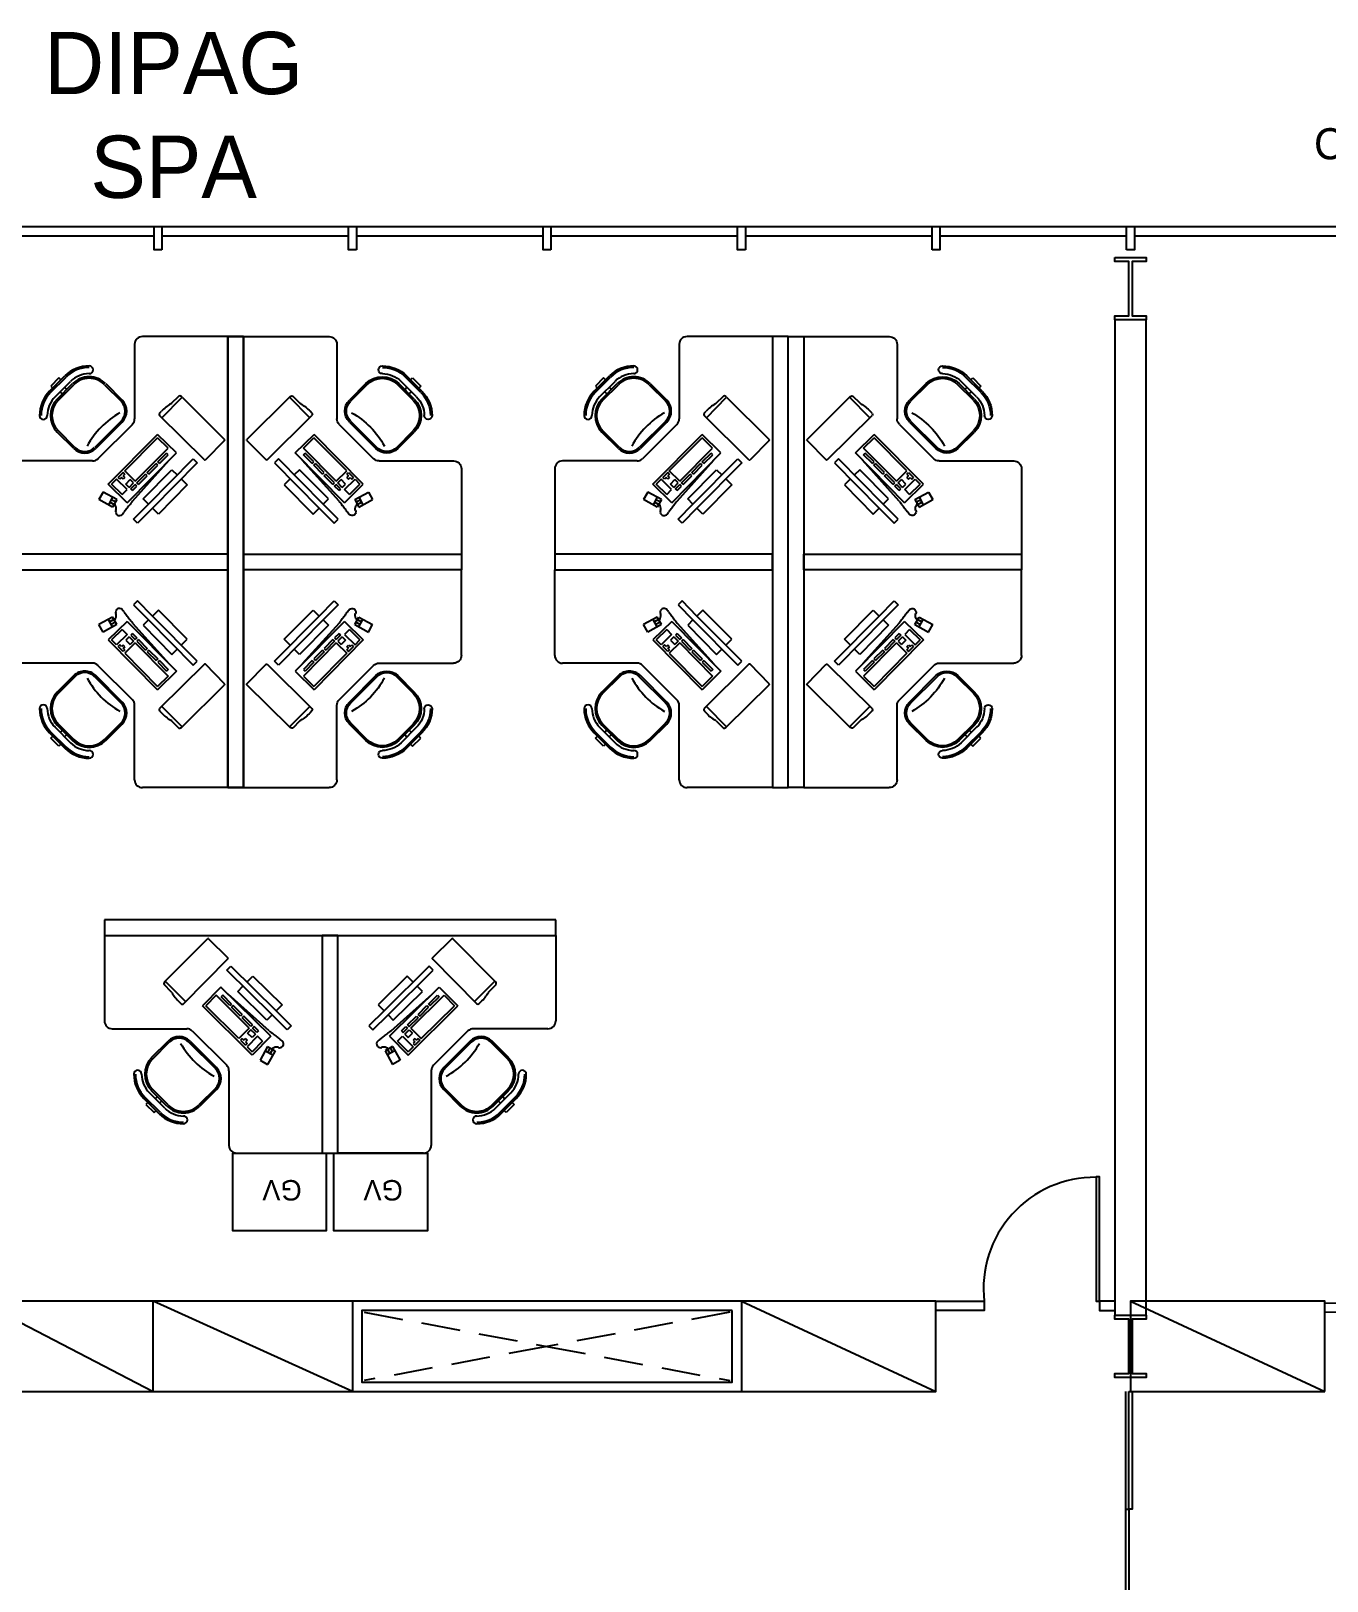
# Model space of a CAD drawing. Header units: millimetres. Extents: x 0 to 86.4, y -30.6 to 19.1.
# Drawn here: x 8.06 to 16.39, y 9.09 to 19.06 of the extents above; entities that cross this region are included whole.
import ezdxf

# ---------------------------------------------------------------- set-up
doc = ezdxf.new("R2010")
doc.units = ezdxf.units.MM
doc.linetypes.add('HIDDEN', pattern=[0.375, 0.25, -0.125])
for name, color, linetype in [('AR-ARMÁRIOS', 2, 'Continuous'), ('AR-DIV', 2, 'Continuous'), ('AR-ESQ', 2, 'Continuous'), ('AR-EST', 4, 'Continuous'), ('AR-MOB', 2, 'Continuous'), ('AR-PAR-ALV', 5, 'Continuous'), ('AR-PISO', 1, 'Continuous'), ('AR-PORTA', 2, 'Continuous'), ('AR-PRJ', 1, 'HIDDEN'), ('AR-TXT', 2, 'Continuous')]:
    doc.layers.add(name, color=color, linetype=linetype)
doc.styles.add('1-125', font='stylu.ttf', dxfattribs={"height": 0.2})

# ---------------------------------------------------------------- blocks, each defined once
blk = doc.blocks.new('estacao de trabalho 290 x 150')
at = {"color": 1}
for p, q in [((-0.6, 1.5), (-0.05, 1.5)), ((0.6, 1.5), (0.05, 1.5)), ((-0.65, 0.9707), (-0.65, 1.45)), ((0.65, 0.9707), (0.65, 1.45)), ((-1.0907, 1.2397), (-1.1897, 1.1407)), ((1.0907, 1.2397), (1.1897, 1.1407)), ((-1.0412, 1.1902), (-1.1402, 1.0912)), ((-1.1095, 1.136), (-1.1237, 1.1501)), ((-1.0812, 1.1643), (-1.0954, 1.1784)), ((-0.7371, 1.0841), (-0.8432, 1.1902)), ((0.7371, 1.0841), (0.8432, 1.1902)), ((1.0412, 1.1902), (1.1402, 1.0912)), ((1.0812, 1.1643), (1.0954, 1.1784)), ((1.1095, 1.136), (1.1237, 1.1501)), ((-0.9068, 0.7871), (-0.7371, 0.9568)), ((-0.8854, 0.7146), (-0.6646, 0.9354)), ((0.8854, 0.7146), (0.6646, 0.9354)), ((0.9068, 0.7871), (0.7371, 0.9568)), ((-1.1402, 0.8932), (-1.0341, 0.7871)), ((-0.5757, 0.7742), (-0.5437, 0.8059)), ((-0.5757, 0.7742), (-0.5437, 0.8059)), ((-0.5757, 0.7742), (-0.5437, 0.8059)), ((-0.5757, 0.7742), (-0.5437, 0.8059)), ((-0.5331, 0.7952), (-0.5437, 0.8059)), ((-0.5331, 0.7952), (-0.5437, 0.8059)), ((-0.5331, 0.7952), (-0.5437, 0.8059)), ((-0.5331, 0.7952), (-0.5437, 0.8059)), ((-0.533, 0.8164), (-0.501, 0.8481)), ((-0.533, 0.8164), (-0.501, 0.8481)), ((-0.533, 0.8164), (-0.501, 0.8481)), ((-0.533, 0.8164), (-0.501, 0.8481)), ((-0.4662, 0.7489), (-0.533, 0.8164)), ((-0.4662, 0.7489), (-0.533, 0.8164)), ((-0.4662, 0.7489), (-0.533, 0.8164)), ((-0.4662, 0.7489), (-0.533, 0.8164)), ((-0.4342, 0.7805), (-0.501, 0.8481)), ((-0.4342, 0.7805), (-0.501, 0.8481)), ((-0.4342, 0.7805), (-0.501, 0.8481)), ((-0.4342, 0.7805), (-0.501, 0.8481)), ((0.4342, 0.7805), (0.501, 0.8481)), ((0.4342, 0.7805), (0.501, 0.8481)), ((0.4342, 0.7805), (0.501, 0.8481)), ((0.4342, 0.7805), (0.501, 0.8481)), ((0.4662, 0.7489), (0.533, 0.8164)), ((0.4662, 0.7489), (0.533, 0.8164)), ((0.4662, 0.7489), (0.533, 0.8164)), ((0.4662, 0.7489), (0.533, 0.8164)), ((0.533, 0.8164), (0.501, 0.8481)), ((0.533, 0.8164), (0.501, 0.8481)), ((0.533, 0.8164), (0.501, 0.8481)), ((0.533, 0.8164), (0.501, 0.8481)), ((0.5331, 0.7952), (0.5437, 0.8059)), ((0.5331, 0.7952), (0.5437, 0.8059)), ((0.5331, 0.7952), (0.5437, 0.8059)), ((0.5331, 0.7952), (0.5437, 0.8059)), ((0.5757, 0.7742), (0.5437, 0.8059)), ((0.5757, 0.7742), (0.5437, 0.8059)), ((0.5757, 0.7742), (0.5437, 0.8059)), ((0.5757, 0.7742), (0.5437, 0.8059)), ((1.1402, 0.8932), (1.0341, 0.7871)), ((-1.4, 0.7), (-0.9207, 0.7)), ((-0.5863, 0.7637), (-0.7996, 0.5527)), ((-0.5863, 0.7637), (-0.7996, 0.5527)), ((-0.5863, 0.7637), (-0.7996, 0.5527)), ((-0.5863, 0.7637), (-0.7996, 0.5527)), ((-0.3919, 0.7138), (-0.6551, 0.4776)), ((-0.3919, 0.7138), (-0.6551, 0.4776)), ((-0.3919, 0.7138), (-0.6551, 0.4776)), ((-0.3919, 0.7138), (-0.6551, 0.4776)), ((-0.5195, 0.6961), (-0.5863, 0.7637)), ((-0.5195, 0.6961), (-0.5863, 0.7637)), ((-0.5195, 0.6961), (-0.5863, 0.7637)), ((-0.5195, 0.6961), (-0.5863, 0.7637)), ((-0.5651, 0.7635), (-0.5757, 0.7742)), ((-0.5651, 0.7635), (-0.5757, 0.7742)), ((-0.5651, 0.7635), (-0.5757, 0.7742)), ((-0.5651, 0.7635), (-0.5757, 0.7742)), ((-0.5651, 0.7635), (-0.5544, 0.7741)), ((-0.5651, 0.7635), (-0.5544, 0.7741)), ((-0.5651, 0.7635), (-0.5544, 0.7741)), ((-0.5651, 0.7635), (-0.5544, 0.7741)), ((-0.5439, 0.7634), (-0.5544, 0.7741)), ((-0.5439, 0.7634), (-0.5544, 0.7741)), ((-0.5439, 0.7634), (-0.5544, 0.7741)), ((-0.5439, 0.7634), (-0.5544, 0.7741)), ((-0.5439, 0.7634), (-0.5332, 0.774)), ((-0.5439, 0.7634), (-0.5332, 0.774)), ((-0.5439, 0.7634), (-0.5332, 0.774)), ((-0.5439, 0.7634), (-0.5332, 0.774)), ((-0.5438, 0.7846), (-0.5331, 0.7952)), ((-0.5438, 0.7846), (-0.5331, 0.7952)), ((-0.5438, 0.7846), (-0.5331, 0.7952)), ((-0.5438, 0.7846), (-0.5331, 0.7952)), ((-0.5332, 0.774), (-0.5438, 0.7846)), ((-0.5332, 0.774), (-0.5438, 0.7846)), ((-0.5332, 0.774), (-0.5438, 0.7846)), ((-0.5332, 0.774), (-0.5438, 0.7846)), ((-0.5015, 0.7561), (-0.5299, 0.728)), ((-0.5015, 0.7561), (-0.5299, 0.728)), ((-0.5015, 0.7561), (-0.5299, 0.728)), ((-0.5015, 0.7561), (-0.5299, 0.728)), ((-0.5088, 0.7067), (-0.5299, 0.728)), ((-0.5088, 0.7067), (-0.5299, 0.728)), ((-0.5088, 0.7067), (-0.5299, 0.728)), ((-0.5088, 0.7067), (-0.5299, 0.728)), ((-0.4804, 0.7348), (-0.5088, 0.7067)), ((-0.4804, 0.7348), (-0.5088, 0.7067)), ((-0.4804, 0.7348), (-0.5088, 0.7067)), ((-0.4804, 0.7348), (-0.5088, 0.7067)), ((-0.4804, 0.7348), (-0.5015, 0.7561)), ((-0.4804, 0.7348), (-0.5015, 0.7561)), ((-0.4804, 0.7348), (-0.5015, 0.7561)), ((-0.4804, 0.7348), (-0.5015, 0.7561)), ((-0.4699, 0.7241), (-0.4983, 0.696)), ((-0.4699, 0.7241), (-0.4983, 0.696)), ((-0.4699, 0.7241), (-0.4983, 0.696)), ((-0.4699, 0.7241), (-0.4983, 0.696)), ((-0.4593, 0.7135), (-0.4877, 0.6853)), ((-0.4593, 0.7135), (-0.4877, 0.6853)), ((-0.4593, 0.7135), (-0.4877, 0.6853)), ((-0.4593, 0.7135), (-0.4877, 0.6853)), ((-0.4593, 0.7135), (-0.4699, 0.7241)), ((-0.4593, 0.7135), (-0.4699, 0.7241)), ((-0.4593, 0.7135), (-0.4699, 0.7241)), ((-0.4593, 0.7135), (-0.4699, 0.7241)), ((-0.4342, 0.7805), (-0.4662, 0.7489)), ((-0.4342, 0.7805), (-0.4662, 0.7489)), ((-0.4342, 0.7805), (-0.4662, 0.7489)), ((-0.4342, 0.7805), (-0.4662, 0.7489)), ((0.3919, 0.7138), (0.6551, 0.4776)), ((0.3919, 0.7138), (0.6551, 0.4776)), ((0.3919, 0.7138), (0.6551, 0.4776)), ((0.3919, 0.7138), (0.6551, 0.4776)), ((0.4342, 0.7805), (0.4662, 0.7489)), ((0.4342, 0.7805), (0.4662, 0.7489)), ((0.4342, 0.7805), (0.4662, 0.7489)), ((0.4342, 0.7805), (0.4662, 0.7489)), ((0.4593, 0.7135), (0.4699, 0.7241)), ((0.4593, 0.7135), (0.4699, 0.7241)), ((0.4593, 0.7135), (0.4699, 0.7241)), ((0.4593, 0.7135), (0.4699, 0.7241)), ((0.4593, 0.7135), (0.4877, 0.6853)), ((0.4593, 0.7135), (0.4877, 0.6853)), ((0.4593, 0.7135), (0.4877, 0.6853)), ((0.4593, 0.7135), (0.4877, 0.6853)), ((0.4699, 0.7241), (0.4983, 0.696)), ((0.4699, 0.7241), (0.4983, 0.696)), ((0.4699, 0.7241), (0.4983, 0.696)), ((0.4699, 0.7241), (0.4983, 0.696)), ((0.4804, 0.7348), (0.5015, 0.7561)), ((0.4804, 0.7348), (0.5015, 0.7561)), ((0.4804, 0.7348), (0.5015, 0.7561)), ((0.4804, 0.7348), (0.5015, 0.7561)), ((0.4804, 0.7348), (0.5088, 0.7067)), ((0.4804, 0.7348), (0.5088, 0.7067)), ((0.4804, 0.7348), (0.5088, 0.7067)), ((0.4804, 0.7348), (0.5088, 0.7067)), ((0.5015, 0.7561), (0.5299, 0.728)), ((0.5015, 0.7561), (0.5299, 0.728)), ((0.5015, 0.7561), (0.5299, 0.728)), ((0.5015, 0.7561), (0.5299, 0.728)), ((0.5088, 0.7067), (0.5299, 0.728)), ((0.5088, 0.7067), (0.5299, 0.728)), ((0.5088, 0.7067), (0.5299, 0.728)), ((0.5088, 0.7067), (0.5299, 0.728)), ((0.5195, 0.6961), (0.5863, 0.7637)), ((0.5195, 0.6961), (0.5863, 0.7637)), ((0.5195, 0.6961), (0.5863, 0.7637)), ((0.5195, 0.6961), (0.5863, 0.7637)), ((0.5438, 0.7846), (0.5331, 0.7952)), ((0.5438, 0.7846), (0.5331, 0.7952)), ((0.5438, 0.7846), (0.5331, 0.7952)), ((0.5438, 0.7846), (0.5331, 0.7952)), ((0.5332, 0.774), (0.5438, 0.7846)), ((0.5332, 0.774), (0.5438, 0.7846)), ((0.5332, 0.774), (0.5438, 0.7846)), ((0.5332, 0.774), (0.5438, 0.7846)), ((0.5439, 0.7634), (0.5332, 0.774)), ((0.5439, 0.7634), (0.5332, 0.774)), ((0.5439, 0.7634), (0.5332, 0.774)), ((0.5439, 0.7634), (0.5332, 0.774)), ((0.5439, 0.7634), (0.5544, 0.7741)), ((0.5439, 0.7634), (0.5544, 0.7741)), ((0.5439, 0.7634), (0.5544, 0.7741)), ((0.5439, 0.7634), (0.5544, 0.7741)), ((0.5651, 0.7635), (0.5544, 0.7741)), ((0.5651, 0.7635), (0.5544, 0.7741)), ((0.5651, 0.7635), (0.5544, 0.7741)), ((0.5651, 0.7635), (0.5544, 0.7741)), ((0.5651, 0.7635), (0.5757, 0.7742)), ((0.5651, 0.7635), (0.5757, 0.7742)), ((0.5651, 0.7635), (0.5757, 0.7742)), ((0.5651, 0.7635), (0.5757, 0.7742)), ((0.5863, 0.7637), (0.7996, 0.5527)), ((0.5863, 0.7637), (0.7996, 0.5527)), ((0.5863, 0.7637), (0.7996, 0.5527)), ((0.5863, 0.7637), (0.7996, 0.5527)), ((1.4, 0.7), (0.9207, 0.7)), ((-1.45, 0.1), (-1.45, 0.65)), ((-0.5195, 0.6961), (-0.7328, 0.4851)), ((-0.5195, 0.6961), (-0.7328, 0.4851)), ((-0.5195, 0.6961), (-0.7328, 0.4851)), ((-0.5195, 0.6961), (-0.7328, 0.4851)), ((-0.5765, 0.6186), (-0.6334, 0.5624)), ((-0.5765, 0.6186), (-0.6334, 0.5624)), ((-0.5765, 0.6186), (-0.6334, 0.5624)), ((-0.5765, 0.6186), (-0.6334, 0.5624)), ((-0.5659, 0.608), (-0.6228, 0.5517)), ((-0.5659, 0.608), (-0.6228, 0.5517)), ((-0.5659, 0.608), (-0.6228, 0.5517)), ((-0.5659, 0.608), (-0.6228, 0.5517)), ((-0.4061, 0.6457), (-0.5935, 0.4602)), ((-0.5659, 0.608), (-0.5765, 0.6186)), ((-0.5659, 0.608), (-0.5765, 0.6186)), ((-0.5659, 0.608), (-0.5765, 0.6186)), ((-0.5659, 0.608), (-0.5765, 0.6186)), ((-0.509, 0.6855), (-0.5658, 0.6292)), ((-0.509, 0.6855), (-0.5658, 0.6292)), ((-0.509, 0.6855), (-0.5658, 0.6292)), ((-0.509, 0.6855), (-0.5658, 0.6292)), ((-0.5553, 0.6185), (-0.5658, 0.6292)), ((-0.5553, 0.6185), (-0.5658, 0.6292)), ((-0.5553, 0.6185), (-0.5658, 0.6292)), ((-0.5553, 0.6185), (-0.5658, 0.6292)), ((-0.4984, 0.6748), (-0.5553, 0.6185)), ((-0.4984, 0.6748), (-0.5553, 0.6185)), ((-0.4984, 0.6748), (-0.5553, 0.6185)), ((-0.4984, 0.6748), (-0.5553, 0.6185)), ((-0.4984, 0.6748), (-0.509, 0.6855)), ((-0.4984, 0.6748), (-0.509, 0.6855)), ((-0.4984, 0.6748), (-0.509, 0.6855)), ((-0.4984, 0.6748), (-0.509, 0.6855)), ((-0.4877, 0.6853), (-0.4983, 0.696)), ((-0.4877, 0.6853), (-0.4983, 0.696)), ((-0.4877, 0.6853), (-0.4983, 0.696)), ((-0.4877, 0.6853), (-0.4983, 0.696)), ((-0.3724, 0.6116), (-0.4061, 0.6457)), ((0.3724, 0.6116), (0.4061, 0.6457)), ((0.4061, 0.6457), (0.5935, 0.4602)), ((0.4877, 0.6853), (0.4983, 0.696)), ((0.4877, 0.6853), (0.4983, 0.696)), ((0.4877, 0.6853), (0.4983, 0.696)), ((0.4877, 0.6853), (0.4983, 0.696)), ((0.4984, 0.6748), (0.509, 0.6855)), ((0.4984, 0.6748), (0.509, 0.6855)), ((0.4984, 0.6748), (0.509, 0.6855)), ((0.4984, 0.6748), (0.509, 0.6855)), ((0.4984, 0.6748), (0.5553, 0.6185)), ((0.4984, 0.6748), (0.5553, 0.6185)), ((0.4984, 0.6748), (0.5553, 0.6185)), ((0.4984, 0.6748), (0.5553, 0.6185)), ((0.509, 0.6855), (0.5658, 0.6292)), ((0.509, 0.6855), (0.5658, 0.6292)), ((0.509, 0.6855), (0.5658, 0.6292)), ((0.509, 0.6855), (0.5658, 0.6292)), ((0.5195, 0.6961), (0.7328, 0.4851)), ((0.5195, 0.6961), (0.7328, 0.4851)), ((0.5195, 0.6961), (0.7328, 0.4851)), ((0.5195, 0.6961), (0.7328, 0.4851)), ((0.5553, 0.6185), (0.5658, 0.6292)), ((0.5553, 0.6185), (0.5658, 0.6292)), ((0.5553, 0.6185), (0.5658, 0.6292)), ((0.5553, 0.6185), (0.5658, 0.6292)), ((0.5659, 0.608), (0.5765, 0.6186)), ((0.5659, 0.608), (0.5765, 0.6186)), ((0.5659, 0.608), (0.5765, 0.6186)), ((0.5659, 0.608), (0.5765, 0.6186)), ((0.5659, 0.608), (0.6228, 0.5517)), ((0.5659, 0.608), (0.6228, 0.5517)), ((0.5659, 0.608), (0.6228, 0.5517)), ((0.5659, 0.608), (0.6228, 0.5517)), ((0.5765, 0.6186), (0.6334, 0.5624)), ((0.5765, 0.6186), (0.6334, 0.5624)), ((0.5765, 0.6186), (0.6334, 0.5624)), ((0.5765, 0.6186), (0.6334, 0.5624)), ((1.45, 0.1), (1.45, 0.65)), ((-0.7328, 0.4851), (-0.7996, 0.5527)), ((-0.7328, 0.4851), (-0.7996, 0.5527)), ((-0.7328, 0.4851), (-0.7996, 0.5527)), ((-0.7328, 0.4851), (-0.7996, 0.5527)), ((-0.644, 0.5518), (-0.7009, 0.4956)), ((-0.644, 0.5518), (-0.7009, 0.4956)), ((-0.644, 0.5518), (-0.7009, 0.4956)), ((-0.644, 0.5518), (-0.7009, 0.4956)), ((-0.6335, 0.5412), (-0.6903, 0.4849)), ((-0.6335, 0.5412), (-0.6903, 0.4849)), ((-0.6335, 0.5412), (-0.6903, 0.4849)), ((-0.6335, 0.5412), (-0.6903, 0.4849)), ((-0.6335, 0.5412), (-0.644, 0.5518)), ((-0.6335, 0.5412), (-0.644, 0.5518)), ((-0.6335, 0.5412), (-0.644, 0.5518)), ((-0.6335, 0.5412), (-0.644, 0.5518)), ((-0.6228, 0.5517), (-0.6334, 0.5624)), ((-0.6228, 0.5517), (-0.6334, 0.5624)), ((-0.6228, 0.5517), (-0.6334, 0.5624)), ((-0.6228, 0.5517), (-0.6334, 0.5624)), ((-0.4963, 0.362), (-0.3089, 0.5474)), ((-0.3089, 0.5474), (-0.3469, 0.5858)), ((0.3089, 0.5474), (0.3469, 0.5858)), ((0.4963, 0.362), (0.3089, 0.5474)), ((0.6228, 0.5517), (0.6334, 0.5624)), ((0.6228, 0.5517), (0.6334, 0.5624)), ((0.6228, 0.5517), (0.6334, 0.5624)), ((0.6228, 0.5517), (0.6334, 0.5624)), ((0.6335, 0.5412), (0.644, 0.5518)), ((0.6335, 0.5412), (0.644, 0.5518)), ((0.6335, 0.5412), (0.644, 0.5518)), ((0.6335, 0.5412), (0.644, 0.5518)), ((0.6335, 0.5412), (0.6903, 0.4849)), ((0.6335, 0.5412), (0.6903, 0.4849)), ((0.6335, 0.5412), (0.6903, 0.4849)), ((0.6335, 0.5412), (0.6903, 0.4849)), ((0.644, 0.5518), (0.7009, 0.4956)), ((0.644, 0.5518), (0.7009, 0.4956)), ((0.644, 0.5518), (0.7009, 0.4956)), ((0.644, 0.5518), (0.7009, 0.4956)), ((0.7328, 0.4851), (0.7996, 0.5527)), ((0.7328, 0.4851), (0.7996, 0.5527)), ((0.7328, 0.4851), (0.7996, 0.5527)), ((0.7328, 0.4851), (0.7996, 0.5527)), ((-0.6903, 0.4849), (-0.7009, 0.4956)), ((-0.6903, 0.4849), (-0.7009, 0.4956)), ((-0.6903, 0.4849), (-0.7009, 0.4956)), ((-0.6903, 0.4849), (-0.7009, 0.4956)), ((-0.5935, 0.4602), (-0.5598, 0.4262)), ((-0.5342, 0.4004), (-0.4963, 0.362)), ((0.5342, 0.4004), (0.4963, 0.362)), ((0.5935, 0.4602), (0.5598, 0.4262)), ((0.6903, 0.4849), (0.7009, 0.4956)), ((0.6903, 0.4849), (0.7009, 0.4956)), ((0.6903, 0.4849), (0.7009, 0.4956)), ((0.6903, 0.4849), (0.7009, 0.4956))]:
    blk.add_line(p, q, dxfattribs=at)
at = {"color": 2}
for p, q in [((0.05, 1.5), (-0.05, 1.5)), ((-0.05, 1.5), (-0.05, 0.1)), ((0.05, 0.1), (0.05, 1.5)), ((-1.0978, 1.2468), (-1.1968, 1.1478)), ((-1.184, 1.1862), (-1.1313, 1.239)), ((-1.0624, 1.2114), (-1.1614, 1.1124)), ((-1.0483, 1.1973), (-1.1473, 1.0983)), ((-1.1313, 1.239), (-1.1184, 1.2261)), ((-0.7301, 1.0912), (-0.8361, 1.1973)), ((0.7301, 1.0912), (0.8361, 1.1973)), ((1.0483, 1.1973), (1.1473, 1.0983)), ((1.0624, 1.2114), (1.1614, 1.1124)), ((1.0978, 1.2468), (1.1968, 1.1478)), ((1.1313, 1.239), (1.1184, 1.2261)), ((1.184, 1.1862), (1.1313, 1.239)), ((-1.1711, 1.1734), (-1.184, 1.1862)), ((1.1711, 1.1734), (1.184, 1.1862)), ((-0.8998, 0.7801), (-0.7301, 0.9498)), ((-0.4502, 0.9025), (-0.402, 0.929)), ((-0.4502, 0.9025), (-0.402, 0.929)), ((-0.4502, 0.9025), (-0.402, 0.929)), ((-0.4502, 0.9025), (-0.402, 0.929)), ((-0.4021, 0.8149), (-0.4502, 0.9025)), ((-0.4021, 0.8149), (-0.4502, 0.9025)), ((-0.4021, 0.8149), (-0.4502, 0.9025)), ((-0.4021, 0.8149), (-0.4502, 0.9025)), ((-0.3538, 0.8413), (-0.402, 0.929)), ((-0.3538, 0.8413), (-0.402, 0.929)), ((-0.3538, 0.8413), (-0.402, 0.929)), ((-0.3538, 0.8413), (-0.402, 0.929)), ((0.3538, 0.8413), (0.402, 0.929)), ((0.3538, 0.8413), (0.402, 0.929)), ((0.3538, 0.8413), (0.402, 0.929)), ((0.3538, 0.8413), (0.402, 0.929)), ((0.4502, 0.9025), (0.402, 0.929)), ((0.4502, 0.9025), (0.402, 0.929)), ((0.4502, 0.9025), (0.402, 0.929)), ((0.4502, 0.9025), (0.402, 0.929)), ((0.4021, 0.8149), (0.4502, 0.9025)), ((0.4021, 0.8149), (0.4502, 0.9025)), ((0.4021, 0.8149), (0.4502, 0.9025)), ((0.4021, 0.8149), (0.4502, 0.9025)), ((0.8998, 0.7801), (0.7301, 0.9498)), ((-1.1473, 0.8861), (-1.0412, 0.7801)), ((-0.5009, 0.8693), (-0.8208, 0.5528)), ((-0.5009, 0.8693), (-0.8208, 0.5528)), ((-0.5009, 0.8693), (-0.8208, 0.5528)), ((-0.5009, 0.8693), (-0.8208, 0.5528)), ((-0.3813, 0.7484), (-0.5009, 0.8693)), ((-0.3813, 0.7484), (-0.5009, 0.8693)), ((-0.3813, 0.7484), (-0.5009, 0.8693)), ((-0.3813, 0.7484), (-0.5009, 0.8693)), ((-0.4165, 0.8412), (-0.3683, 0.8676)), ((-0.4165, 0.8412), (-0.3683, 0.8676)), ((-0.4165, 0.8412), (-0.3683, 0.8676)), ((-0.4165, 0.8412), (-0.3683, 0.8676)), ((-0.4021, 0.8149), (-0.3538, 0.8413)), ((-0.4021, 0.8149), (-0.3538, 0.8413)), ((-0.4021, 0.8149), (-0.3538, 0.8413)), ((-0.4021, 0.8149), (-0.3538, 0.8413)), ((-0.3863, 0.8235), (-0.4007, 0.8498)), ((-0.3863, 0.8235), (-0.4007, 0.8498)), ((-0.3863, 0.8235), (-0.4007, 0.8498)), ((-0.3863, 0.8235), (-0.4007, 0.8498)), ((-0.3696, 0.8327), (-0.3841, 0.859)), ((-0.3696, 0.8327), (-0.3841, 0.859)), ((-0.3696, 0.8327), (-0.3841, 0.859)), ((-0.3696, 0.8327), (-0.3841, 0.859)), ((0.4021, 0.8149), (0.3538, 0.8413)), ((0.4021, 0.8149), (0.3538, 0.8413)), ((0.4021, 0.8149), (0.3538, 0.8413)), ((0.4021, 0.8149), (0.3538, 0.8413)), ((0.4165, 0.8412), (0.3683, 0.8676)), ((0.4165, 0.8412), (0.3683, 0.8676)), ((0.4165, 0.8412), (0.3683, 0.8676)), ((0.4165, 0.8412), (0.3683, 0.8676)), ((0.3696, 0.8327), (0.3841, 0.859)), ((0.3696, 0.8327), (0.3841, 0.859)), ((0.3696, 0.8327), (0.3841, 0.859)), ((0.3696, 0.8327), (0.3841, 0.859)), ((0.3813, 0.7484), (0.5009, 0.8693)), ((0.3813, 0.7484), (0.5009, 0.8693)), ((0.3813, 0.7484), (0.5009, 0.8693)), ((0.3813, 0.7484), (0.5009, 0.8693)), ((0.3863, 0.8235), (0.4007, 0.8498)), ((0.3863, 0.8235), (0.4007, 0.8498)), ((0.3863, 0.8235), (0.4007, 0.8498)), ((0.3863, 0.8235), (0.4007, 0.8498)), ((0.5009, 0.8693), (0.8208, 0.5528)), ((0.5009, 0.8693), (0.8208, 0.5528)), ((0.5009, 0.8693), (0.8208, 0.5528)), ((0.5009, 0.8693), (0.8208, 0.5528)), ((1.1473, 0.8861), (1.0412, 0.7801)), ((-0.3813, 0.7484), (-0.7012, 0.4319)), ((-0.3813, 0.7484), (-0.7012, 0.4319)), ((-0.3813, 0.7484), (-0.7012, 0.4319)), ((-0.3813, 0.7484), (-0.7012, 0.4319)), ((-0.2752, 0.7078), (-0.3724, 0.6116)), ((-0.2496, 0.6819), (-0.2752, 0.7078)), ((0.2496, 0.6819), (0.2752, 0.7078)), ((0.2752, 0.7078), (0.3724, 0.6116)), ((0.3813, 0.7484), (0.7012, 0.4319)), ((0.3813, 0.7484), (0.7012, 0.4319)), ((0.3813, 0.7484), (0.7012, 0.4319)), ((0.3813, 0.7484), (0.7012, 0.4319)), ((-0.3724, 0.6116), (-0.6629, 0.3242)), ((-0.3469, 0.5858), (-0.2496, 0.6819)), ((0.3469, 0.5858), (0.2496, 0.6819)), ((0.3724, 0.6116), (0.6629, 0.3242)), ((-0.9282, 0.5254), (-1.0597, 0.3953)), ((-0.9564, 0.5397), (-0.9691, 0.5271)), ((-0.6574, 0.2517), (-0.9422, 0.5396)), ((-0.7012, 0.4319), (-0.8208, 0.5528)), ((-0.7012, 0.4319), (-0.8208, 0.5528)), ((-0.7012, 0.4319), (-0.8208, 0.5528)), ((-0.7012, 0.4319), (-0.8208, 0.5528)), ((-0.6373, 0.2984), (-0.3469, 0.5858)), ((0.6373, 0.2984), (0.3469, 0.5858)), ((0.6574, 0.2517), (0.9422, 0.5396)), ((0.7012, 0.4319), (0.8208, 0.5528)), ((0.7012, 0.4319), (0.8208, 0.5528)), ((0.7012, 0.4319), (0.8208, 0.5528)), ((0.7012, 0.4319), (0.8208, 0.5528)), ((0.9282, 0.5254), (1.0597, 0.3953)), ((0.9564, 0.5397), (0.9691, 0.5271)), ((-1.0206, 0.462), (-1.0673, 0.4157)), ((1.0206, 0.462), (1.0673, 0.4157)), ((-1.0597, 0.3953), (-0.7889, 0.1216)), ((-0.6629, 0.3242), (-0.6373, 0.2984)), ((0.6629, 0.3242), (0.6373, 0.2984)), ((1.0597, 0.3953), (0.7889, 0.1216)), ((-0.7818, 0.1215), (-0.6574, 0.2446)), ((0.7818, 0.1215), (0.6574, 0.2446)), ((1.45, 0.1), (-1.45, 0.1)), ((-1.45, 0.1), (-1.45, 0)), ((1.45, 0), (1.45, 0.1)), ((-1.45, 0), (1.45, 0))]:
    blk.add_line(p, q, dxfattribs=at)
blk.add_line((-0.05, 0.1), (0.05, 0.1))
at = {"color": 1}
for centre, radius, start, end in [((-0.6, 1.45), 0.05, 90, 180), ((0.6, 1.45), 0.05, 0, 90), ((-0.9422, 1.0912), 0.21, 90, 135), ((0.9422, 1.0912), 0.21, 45, 90), ((-0.9422, 1.0912), 0.14, 45, 135), ((0.9422, 1.0912), 0.14, 45, 135), ((-1.0412, 0.9922), 0.21, 135, 180), ((1.0412, 0.9922), 0.21, 360, 45), ((-1.0412, 0.9922), 0.14, 135, 225), ((-0.4799, 0.52), 0.5534, 118.69112, 150.24909), ((-0.8008, 1.0205), 0.09, 315, 45), ((0.8008, 1.0205), 0.09, 135, 225), ((0.4799, 0.52), 0.5534, 29.75091, 61.30888), ((1.0412, 0.9922), 0.14, 315, 45), ((-0.7, 0.9707), 0.05, 315, 0), ((0.7, 0.9707), 0.05, 180, 225), ((-0.3379, 0.8725), 0.0556, 229.50324, 243.8084), ((-0.3379, 0.8725), 0.0556, 229.50324, 243.8084), ((-0.3379, 0.8725), 0.0556, 229.50324, 243.8084), ((-0.3379, 0.8725), 0.0556, 229.50324, 243.8084), ((-0.3422, 0.8639), 0.046, 243.8084, 266.69108), ((-0.3422, 0.8639), 0.046, 243.8084, 266.69108), ((-0.3422, 0.8639), 0.046, 243.8084, 266.69108), ((-0.3422, 0.8639), 0.046, 243.8084, 266.69108), ((-0.343, 0.8487), 0.0308, 266.69108, 293.11562), ((-0.343, 0.8487), 0.0308, 266.69108, 293.11562), ((-0.343, 0.8487), 0.0308, 266.69108, 293.11562), ((-0.343, 0.8487), 0.0308, 266.69108, 293.11562), ((-0.3231, 0.8019), 0.0201, 80.28695, 113.11562), ((-0.3231, 0.8019), 0.0201, 80.28695, 113.11562), ((-0.3231, 0.8019), 0.0201, 80.28695, 113.11562), ((-0.3231, 0.8019), 0.0201, 80.28695, 113.11562), ((-0.3243, 0.7944), 0.0277, 47.56113, 80.28695), ((-0.3243, 0.7944), 0.0277, 47.56113, 80.28695), ((-0.3243, 0.7944), 0.0277, 47.56113, 80.28695), ((-0.3243, 0.7944), 0.0277, 47.56113, 80.28695), ((-0.3189, 0.8004), 0.0197, 8.502, 47.56113), ((-0.3189, 0.8004), 0.0197, 8.502, 47.56113), ((-0.3189, 0.8004), 0.0197, 8.502, 47.56113), ((-0.3189, 0.8004), 0.0197, 8.502, 47.56113), ((-0.3326, 0.7983), 0.0335, 341.2358, 8.502), ((-0.3326, 0.7983), 0.0335, 341.2358, 8.502), ((-0.3326, 0.7983), 0.0335, 341.2358, 8.502), ((-0.3326, 0.7983), 0.0335, 341.2358, 8.502), ((0.3326, 0.7983), 0.0335, 171.498, 198.7642), ((0.3326, 0.7983), 0.0335, 171.498, 198.7642), ((0.3326, 0.7983), 0.0335, 171.498, 198.7642), ((0.3326, 0.7983), 0.0335, 171.498, 198.7642), ((0.3189, 0.8004), 0.0197, 132.43887, 171.498), ((0.3189, 0.8004), 0.0197, 132.43887, 171.498), ((0.3189, 0.8004), 0.0197, 132.43887, 171.498), ((0.3189, 0.8004), 0.0197, 132.43887, 171.498), ((0.3243, 0.7944), 0.0277, 99.71305, 132.43887), ((0.3243, 0.7944), 0.0277, 99.71305, 132.43887), ((0.3243, 0.7944), 0.0277, 99.71305, 132.43887), ((0.3243, 0.7944), 0.0277, 99.71305, 132.43887), ((0.3231, 0.8019), 0.0201, 66.88438, 99.71305), ((0.3231, 0.8019), 0.0201, 66.88438, 99.71305), ((0.3231, 0.8019), 0.0201, 66.88438, 99.71305), ((0.3231, 0.8019), 0.0201, 66.88438, 99.71305), ((0.343, 0.8487), 0.0308, 246.88438, 273.30892), ((0.343, 0.8487), 0.0308, 246.88438, 273.30892), ((0.343, 0.8487), 0.0308, 246.88438, 273.30892), ((0.343, 0.8487), 0.0308, 246.88438, 273.30892), ((0.3422, 0.8639), 0.046, 273.30892, 296.1916), ((0.3422, 0.8639), 0.046, 273.30892, 296.1916), ((0.3422, 0.8639), 0.046, 273.30892, 296.1916), ((0.3422, 0.8639), 0.046, 273.30892, 296.1916), ((0.3379, 0.8725), 0.0556, 296.1916, 310.49676), ((0.3379, 0.8725), 0.0556, 296.1916, 310.49676), ((0.3379, 0.8725), 0.0556, 296.1916, 310.49676), ((0.3379, 0.8725), 0.0556, 296.1916, 310.49676), ((-1.4, 0.65), 0.05, 90, 180), ((-0.9705, 0.8508), 0.09, 225, 315), ((-0.9207, 0.75), 0.05, 270, 315), ((11.8542, -15.3202), 20.1755, 127.27228, 127.37096), ((11.8542, -15.3202), 20.1755, 127.27228, 127.37096), ((11.8542, -15.3202), 20.1755, 127.27228, 127.37096), ((11.8542, -15.3202), 20.1755, 127.27228, 127.37096), ((7.9858, -10.2372), 13.788, 127.1529, 127.27228), ((7.9858, -10.2372), 13.788, 127.1529, 127.27228), ((7.9858, -10.2372), 13.788, 127.1529, 127.27228), ((7.9858, -10.2372), 13.788, 127.1529, 127.27228), ((7.1277, -9.1047), 12.3671, 127.02833, 127.1529), ((7.1277, -9.1047), 12.3671, 127.02833, 127.1529), ((7.1277, -9.1047), 12.3671, 127.02833, 127.1529), ((7.1277, -9.1047), 12.3671, 127.02833, 127.1529), ((-2.494, 3.6506), 3.6102, 307.02833, 307.25889), ((-2.494, 3.6506), 3.6102, 307.02833, 307.25889), ((-2.494, 3.6506), 3.6102, 307.02833, 307.25889), ((-2.494, 3.6506), 3.6102, 307.02833, 307.25889), ((-0.3215, 0.7945), 0.0218, 307.25889, 341.2358), ((-0.3215, 0.7945), 0.0218, 307.25889, 341.2358), ((-0.3215, 0.7945), 0.0218, 307.25889, 341.2358), ((-0.3215, 0.7945), 0.0218, 307.25889, 341.2358), ((0.3215, 0.7945), 0.0218, 198.7642, 232.74111), ((0.3215, 0.7945), 0.0218, 198.7642, 232.74111), ((0.3215, 0.7945), 0.0218, 198.7642, 232.74111), ((0.3215, 0.7945), 0.0218, 198.7642, 232.74111), ((2.494, 3.6506), 3.6102, 232.74111, 232.97167), ((2.494, 3.6506), 3.6102, 232.74111, 232.97167), ((2.494, 3.6506), 3.6102, 232.74111, 232.97167), ((2.494, 3.6506), 3.6102, 232.74111, 232.97167), ((-7.1277, -9.1047), 12.3671, 52.8471, 52.97167), ((-7.1277, -9.1047), 12.3671, 52.8471, 52.97167), ((-7.1277, -9.1047), 12.3671, 52.8471, 52.97167), ((-7.1277, -9.1047), 12.3671, 52.8471, 52.97167), ((-7.9858, -10.2372), 13.788, 52.72772, 52.8471), ((-7.9858, -10.2372), 13.788, 52.72772, 52.8471), ((-7.9858, -10.2372), 13.788, 52.72772, 52.8471), ((-7.9858, -10.2372), 13.788, 52.72772, 52.8471), ((-11.8542, -15.3202), 20.1755, 52.62904, 52.72772), ((-11.8542, -15.3202), 20.1755, 52.62904, 52.72772), ((-11.8542, -15.3202), 20.1755, 52.62904, 52.72772), ((-11.8542, -15.3202), 20.1755, 52.62904, 52.72772), ((0.9207, 0.75), 0.05, 225, 270), ((0.9705, 0.8508), 0.09, 225, 315), ((1.4, 0.65), 0.05, 0, 90)]:
    blk.add_arc(centre, radius, start, end, dxfattribs=at)
at = {"color": 2}
for centre, radius, start, end in [((-0.9422, 1.0912), 0.22, 90, 135), ((-0.9422, 1.2862), 0.025, 270, 90), ((0.9422, 1.2862), 0.025, 90, 270), ((0.9422, 1.0912), 0.22, 45, 90), ((-0.9422, 1.0912), 0.17, 90, 135), ((-0.9422, 1.0912), 0.15, 45, 135), ((0.9422, 1.0912), 0.15, 45, 135), ((0.9422, 1.0912), 0.17, 45, 90), ((-1.0412, 0.9922), 0.22, 135, 180), ((-1.0412, 0.9922), 0.17, 135, 180), ((-1.0412, 0.9922), 0.15, 135, 225), ((1.0412, 0.9922), 0.15, 315, 45), ((1.0412, 0.9922), 0.17, 360, 45), ((1.0412, 0.9922), 0.22, 360, 45), ((-0.8008, 1.0205), 0.1, 315, 45), ((0.8008, 1.0205), 0.1, 135, 225), ((-1.2362, 0.9922), 0.025, 180, 0), ((1.2362, 0.9922), 0.025, 180, 360), ((-0.9705, 0.8508), 0.1, 225, 315), ((0.9705, 0.8508), 0.1, 225, 315), ((-0.8294, 0.3657), 0.2135, 130.85769, 151.59113), ((-0.9493, 0.5326), 0.01, 44.69567, 134.69567), ((0.9493, 0.5326), 0.01, 45.30433, 135.30433), ((0.8294, 0.3657), 0.2135, 28.40887, 49.14231), ((-1.0458, 0.4121), 0.0219, 170.49468, 230.47129), ((-1.0312, 0.4726), 0.015, 314.69567, 338.89662), ((1.0312, 0.4726), 0.015, 201.10338, 225.30433), ((1.0458, 0.4121), 0.0219, 309.52871, 9.50532), ((-0.6609, 0.2482), 0.005, 314.69567, 44.69567), ((0.6609, 0.2482), 0.005, 135.30433, 225.30433), ((-0.7853, 0.1251), 0.005, 224.69567, 314.69567), ((0.7853, 0.1251), 0.005, 225.30433, 315.30433)]:
    blk.add_arc(centre, radius, start, end, dxfattribs=at)
blk = doc.blocks.new('gaveteiro')
at = {"color": 2}
blk.add_lwpolyline([(0.3, 0), (-0.3, 0), (-0.3, 0.5), (0.3, 0.5)], close=True, dxfattribs=at)
blk.add_text('GV', height=0.13125, dxfattribs=at).set_placement((-0.1427, 0.173))

msp = doc.modelspace()

# ---------------------------------------------------------------- linework, layer by layer
at = {"layer": 'AR-ARMÁRIOS'}
for points in [[(8.85, 10.89), (7.73, 10.89), (7.73, 10.31), (8.85, 10.31), (8.85, 10.89)], [(10.13, 10.89), (8.85, 10.89)], [(12.63, 10.89), (10.13, 10.89), (10.13, 10.31), (12.63, 10.31)], [(16.38, 10.31), (16.38, 10.89), (15.13, 10.89), (15.13, 10.31)], [(8.85, 10.31), (10.13, 10.31)]]:
    msp.add_lwpolyline(points, dxfattribs=at)
at = {"layer": 'AR-ARMÁRIOS', "color": 1}
for points in [[(7.73, 10.89), (8.85, 10.31)], [(10.13, 10.31), (8.85, 10.89)], [(12.63, 10.89), (13.88, 10.31)], [(15.13, 10.89), (16.38, 10.31)]]:
    msp.add_lwpolyline(points, dxfattribs=at)
at = {"layer": 'AR-ARMÁRIOS'}
msp.add_lwpolyline([(13.88, 10.89), (12.63, 10.89), (12.63, 10.31), (13.88, 10.31)], close=True, dxfattribs=at)
at = {"layer": 'AR-ARMÁRIOS', "color": 1}
msp.add_lwpolyline([(12.57, 10.83), (10.19, 10.83), (10.19, 10.37), (12.57, 10.37)], close=True, dxfattribs=at)
at = {"layer": 'AR-DIV'}
msp.add_line((15.12, 10.31), (16.38, 10.31), dxfattribs=at)
for points in [[(13.88, 10.89), (14.1901, 10.89), (14.1901, 10.83), (13.88, 10.83)], [(15.03, 10.89), (14.93, 10.89), (14.93, 10.83), (15.03, 10.83)], [(16.38, 10.8809), (16.7541, 10.8725), (16.7527, 10.8125), (16.38, 10.8209)], [(15.14, 10.31), (15.14, 9.5548), (15.12, 9.5548), (15.12, 10.31)]]:
    msp.add_lwpolyline(points, dxfattribs=at)
at = {"layer": 'AR-DIV', "color": 1}
msp.add_lwpolyline([(15.1, 9.5548), (15.1, 10.31)], dxfattribs=at)
at = {"layer": 'AR-DIV'}
msp.add_lwpolyline([(15.1, 9.5548), (15.12, 9.5548), (15.12, 8.7996), (15.1, 8.7996)], close=True, dxfattribs=at)
at = {"layer": 'AR-ESQ', "color": 1}
for points in [[(7.655, 17.8), (8.855, 17.8)], [(8.905, 17.8), (10.105, 17.8)], [(10.155, 17.8), (11.355, 17.8)], [(11.405, 17.8), (12.605, 17.8)], [(12.655, 17.8), (13.855, 17.8)], [(13.905, 17.8), (15.105, 17.8)], [(15.155, 17.8), (16.493, 17.8)]]:
    msp.add_lwpolyline(points, dxfattribs=at)
at = {"layer": 'AR-ESQ'}
for points in [[(7.655, 17.74), (8.855, 17.74)], [(8.905, 17.74), (10.105, 17.74)], [(10.155, 17.74), (11.355, 17.74)], [(11.405, 17.74), (12.605, 17.74)], [(12.655, 17.74), (13.855, 17.74)], [(13.905, 17.74), (15.105, 17.74)], [(15.155, 17.74), (16.493, 17.74)]]:
    msp.add_lwpolyline(points, dxfattribs=at)
for points in [[(8.905, 17.65), (8.855, 17.65), (8.855, 17.8), (8.905, 17.8)], [(10.155, 17.65), (10.105, 17.65), (10.105, 17.8), (10.155, 17.8)], [(11.405, 17.65), (11.355, 17.65), (11.355, 17.8), (11.405, 17.8)], [(12.655, 17.65), (12.605, 17.65), (12.605, 17.8), (12.655, 17.8)], [(13.855, 17.65), (13.855, 17.8), (13.905, 17.8), (13.905, 17.65)], [(15.105, 17.65), (15.105, 17.8), (15.155, 17.8), (15.155, 17.65)]]:
    msp.add_lwpolyline(points, close=True, dxfattribs=at)
at = {"layer": 'AR-EST'}
for points in [[(15.03, 17.6), (15.23, 17.6), (15.23, 17.575), (15.14, 17.575), (15.14, 17.225), (15.23, 17.225), (15.23, 17.2), (15.03, 17.2), (15.03, 17.225), (15.12, 17.225), (15.12, 17.575), (15.03, 17.575), (15.03, 17.6)], [(15.23, 10.8), (15.23, 10.775), (15.14, 10.775), (15.14, 10.425), (15.23, 10.425), (15.23, 10.4), (15.03, 10.4), (15.03, 10.425), (15.12, 10.425), (15.12, 10.775), (15.03, 10.775), (15.03, 10.8)]]:
    msp.add_lwpolyline(points, dxfattribs=at)
at = {"layer": 'AR-PAR-ALV'}
msp.add_lwpolyline([(15.03, 17.2), (15.03, 10.8), (15.23, 10.8), (15.23, 17.2)], dxfattribs=at)
at = {"layer": 'AR-PISO'}
msp.add_arc((14.902, 10.9712), 0.7165, 89.35264, 186.50553, dxfattribs=at)
at = {"layer": 'AR-PORTA'}
msp.add_lwpolyline([(14.93, 10.89), (14.9301, 11.69), (14.9101, 11.69), (14.91, 10.89)], close=True, dxfattribs=at)
at = {"layer": 'AR-PRJ', "color": 1}
for p, q in [((10.205, 10.82), (11.38, 10.6)), ((12.555, 10.82), (11.38, 10.6)), ((11.38, 10.6), (10.205, 10.38)), ((11.38, 10.6), (12.555, 10.38))]:
    msp.add_line(p, q, dxfattribs=at)

# ---------------------------------------------------------------- block references
at = {"layer": 'AR-MOB'}
for p, rotation in [((9.43, 15.6426), 90), ((12.93, 15.6426), 90), ((9.9862, 13.3426), 180)]:
    msp.add_blockref('estacao de trabalho 290 x 150', p, dxfattribs=dict(at, rotation=rotation))
at = {"layer": 'AR-MOB', "xscale": -1, "rotation": 270}
for p in [(9.33, 15.6426), (12.93, 15.6426)]:
    msp.add_blockref('estacao de trabalho 290 x 150', p, dxfattribs=at)
at = {"layer": 'AR-MOB', "extrusion": (6.20761e-09, -7.43846e-12, 1), "rotation": 179.9999949749357}
for p in [(9.6612, 11.8426, 0), (10.3112, 11.8426, 0)]:
    msp.add_blockref('gaveteiro', p, dxfattribs=at)

# ---------------------------------------------------------------- texts
at = {"layer": 'AR-TXT', "color": 2, "char_height": 0.2, "attachment_point": 5, "style": '1-125'}
for s, insert in [('{\\H2x;\\PDIPAG\\PSPA}', (8.9803, 18.8479)), ('COPA', (16.6886, 18.3305))]:
    msp.add_mtext(s, dxfattribs=dict(at, insert=insert))

doc.saveas('drawing.dxf')
